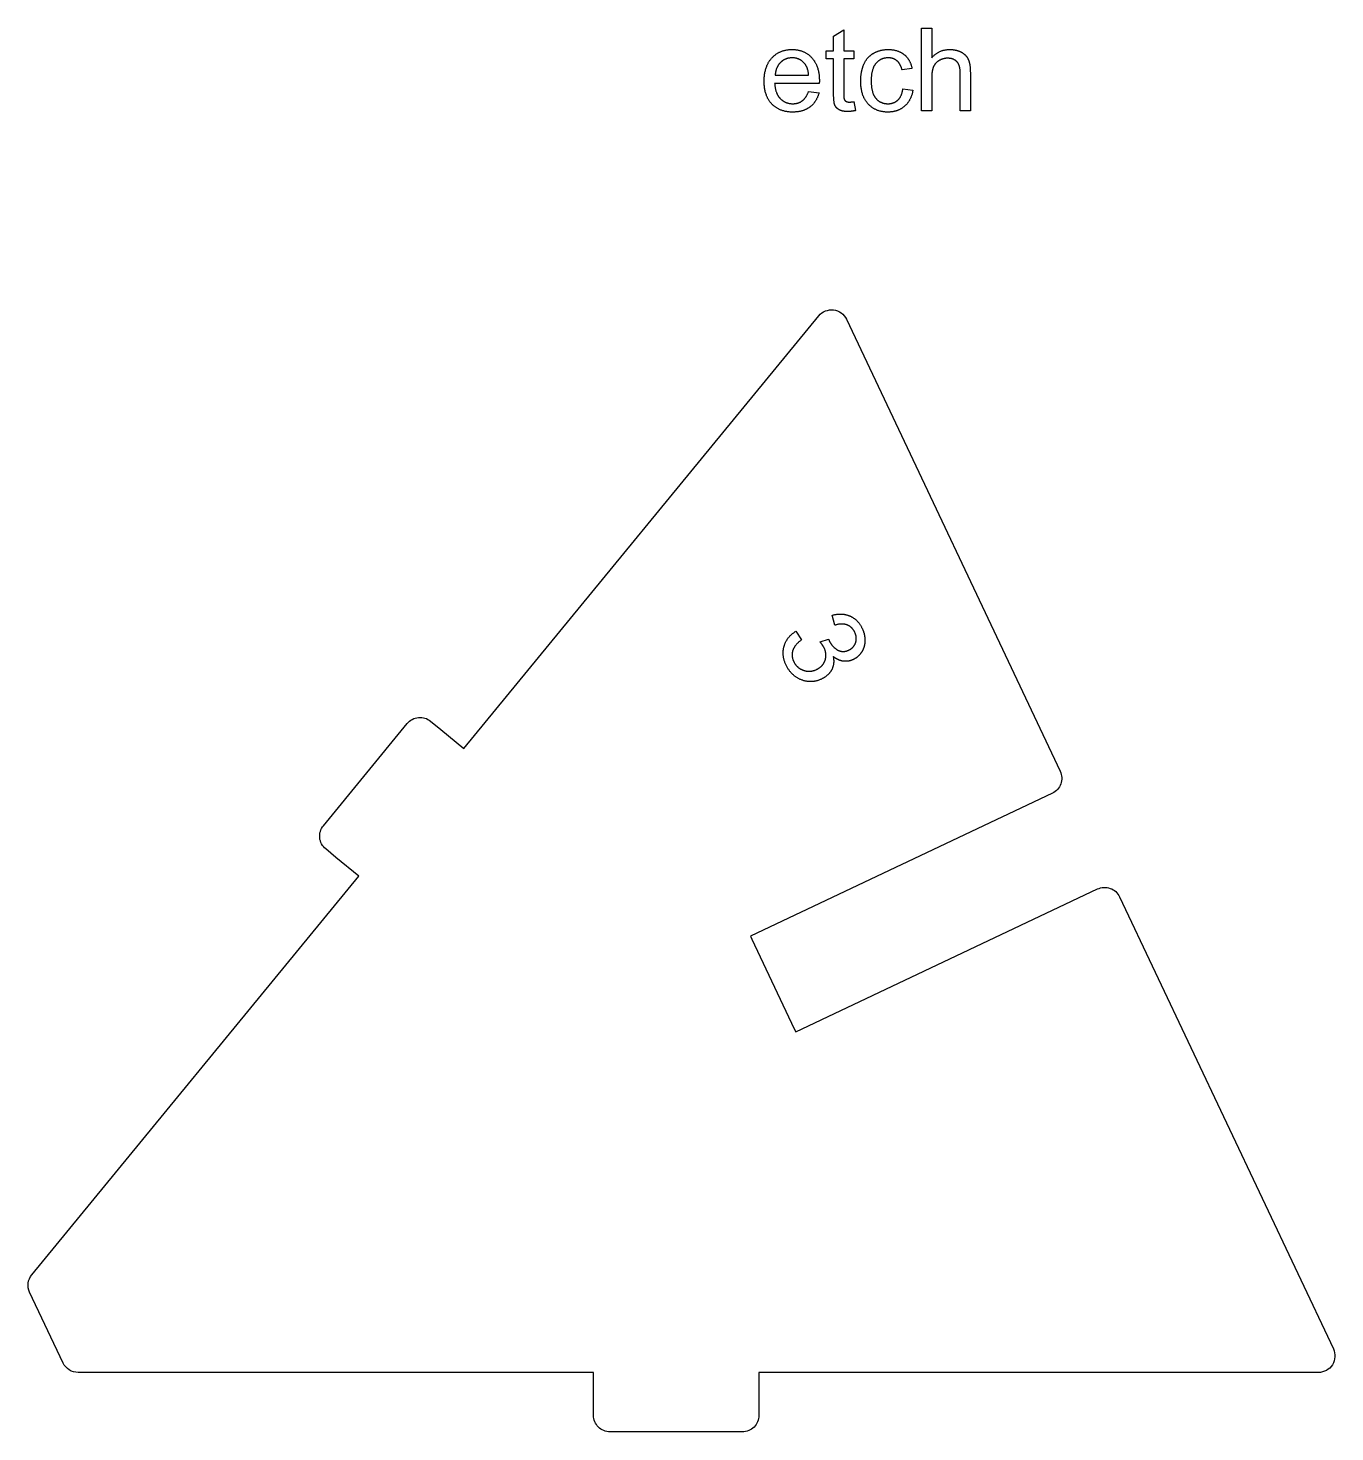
# Model space of a CAD drawing. Header units: millimetres. Extents: x -44.2 to 34.8, y -3.6 to 81.3.
import ezdxf

# ---------------------------------------------------------------- set-up
doc = ezdxf.new("R2010")
doc.units = ezdxf.units.MM

msp = doc.modelspace()

# ---------------------------------------------------------------- linework, layer by layer
at = {"layer": 'OUTER_PROFILES'}
msp.add_lwpolyline([(-41.187, 0, -0.290001), (-42.091, 0.572), (-44.115, 4.852, -0.290001), (-43.984, 5.913), (-24.198, 30.02), (-25.586, 31.16), (-26.205, 31.668, -0.414214), (-26.343, 33.075), (-21.268, 39.259, -0.414214), (-19.86, 39.397), (-19.242, 38.89), (-17.854, 37.75), (3.621, 63.914, -0.550387), (5.298, 63.707), (18.229, 36.364, -0.414214), (17.753, 35.033), (-0.509, 26.396), (-0.423, 26.215), (2.142, 20.791), (2.228, 20.611), (20.489, 29.247, -0.414214), (21.82, 28.771), (34.752, 1.428, -0.550387), (33.848, 0), (0, 0), (0, -1.796), (0, -2.596, -0.414214), (-1, -3.596), (-9, -3.596, -0.414214), (-10, -2.596), (-10, -1.796), (-10, 0)], format="xyb", close=True, dxfattribs=at)
at = {"layer": 'TEXT'}
for p, q in [((4.521, 80.84), (5.132, 81.208)), ((4.521, 79.943), (4.521, 80.84)), ((5.132, 81.208), (5.132, 79.943)), ((9.842, 76.321), (9.842, 81.321)), ((9.842, 81.321), (10.456, 81.321)), ((10.456, 81.321), (10.456, 79.527)), ((4.071, 79.465), (4.071, 79.943)), ((4.071, 79.943), (4.521, 79.943)), ((5.132, 79.943), (5.749, 79.943)), ((5.749, 79.943), (5.749, 79.465)), ((4.521, 79.465), (4.071, 79.465)), ((4.521, 77.382), (4.521, 79.465)), ((5.749, 79.465), (5.132, 79.465)), ((5.132, 79.465), (5.132, 77.347)), ((0.988, 78.48), (3.01, 78.48)), ((9.259, 78.879), (8.662, 78.787)), ((10.456, 78.302), (10.456, 76.321)), ((12.178, 76.321), (12.178, 78.616)), ((12.792, 78.616), (12.792, 76.321)), ((3.655, 77.975), (0.954, 77.975)), ((3.004, 77.487), (3.638, 77.409)), ((8.713, 77.648), (9.317, 77.569)), ((5.749, 76.87), (5.838, 76.328)), ((10.456, 76.321), (9.842, 76.321)), ((12.792, 76.321), (12.178, 76.321)), ((4.602, 45.204), (4.438, 45.806)), ((2.238, 44.833), (2.574, 44.313)), ((3.702, 44.186), (4.218, 44.355))]:
    msp.add_line(p, q, dxfattribs=at)
for points in [[(0.79, 79.52), (1.261, 80.025), (2.011, 80.025)], [(2.011, 80.025), (2.737, 80.025), (3.198, 79.53)], [(6.948, 79.805), (7.345, 80.025), (7.813, 80.025)], [(7.813, 80.025), (8.403, 80.025), (8.778, 79.726)], [(10.456, 79.527), (10.886, 80.025), (11.54, 80.025)], [(11.54, 80.025), (11.943, 80.025), (12.24, 79.866)], [(12.24, 79.866), (12.536, 79.708), (12.664, 79.428)], [(0.319, 78.101), (0.319, 79.015), (0.79, 79.52)], [(1.307, 79.237), (1.019, 78.954), (0.988, 78.48)], [(2.018, 79.52), (1.595, 79.52), (1.307, 79.237)], [(2.778, 79.165), (2.485, 79.52), (2.018, 79.52)], [(3.01, 78.48), (2.969, 78.937), (2.778, 79.165)], [(3.198, 79.53), (3.658, 79.036), (3.658, 78.139)], [(6.162, 78.118), (6.162, 78.705), (6.356, 79.145)], [(6.356, 79.145), (6.551, 79.585), (6.948, 79.805)], [(7.083, 79.187), (6.793, 78.855), (6.793, 78.135)], [(7.836, 79.52), (7.373, 79.52), (7.083, 79.187)], [(8.36, 79.336), (8.143, 79.52), (7.836, 79.52)], [(8.662, 78.787), (8.577, 79.152), (8.36, 79.336)], [(8.778, 79.726), (9.153, 79.428), (9.259, 78.879)], [(10.901, 79.355), (10.66, 79.213), (10.558, 78.971)], [(11.414, 79.496), (11.141, 79.496), (10.901, 79.355)], [(11.979, 79.286), (11.779, 79.496), (11.414, 79.496)], [(12.178, 78.616), (12.178, 79.077), (11.979, 79.286)], [(12.664, 79.428), (12.792, 79.148), (12.792, 78.616)], [(3.658, 78.139), (3.658, 78.084), (3.655, 77.975)], [(6.793, 78.135), (6.793, 77.405), (7.072, 77.075)], [(10.558, 78.971), (10.456, 78.729), (10.456, 78.302)], [(0.785, 76.728), (0.319, 77.218), (0.319, 78.101)], [(0.954, 77.975), (0.988, 77.378), (1.291, 77.061)], [(2.625, 76.921), (2.864, 77.098), (3.004, 77.487)], [(3.638, 77.409), (3.488, 76.853), (3.082, 76.546)], [(4.596, 76.657), (4.521, 76.829), (4.521, 77.382)], [(5.132, 77.347), (5.132, 77.085), (5.164, 77.01)], [(6.614, 76.725), (6.162, 77.211), (6.162, 78.118)], [(8.406, 76.965), (8.648, 77.187), (8.713, 77.648)], [(9.317, 77.569), (9.218, 76.945), (8.81, 76.592)], [(2.045, 76.239), (1.25, 76.239), (0.785, 76.728)], [(1.291, 77.061), (1.595, 76.744), (2.049, 76.744)], [(3.082, 76.546), (2.676, 76.239), (2.045, 76.239)], [(2.049, 76.744), (2.386, 76.744), (2.625, 76.921)], [(4.856, 76.379), (4.671, 76.485), (4.596, 76.657)], [(5.164, 77.01), (5.197, 76.935), (5.27, 76.89)], [(5.27, 76.89), (5.343, 76.846), (5.48, 76.846)], [(5.48, 76.846), (5.582, 76.846), (5.749, 76.87)], [(7.809, 76.239), (7.066, 76.239), (6.614, 76.725)], [(7.072, 77.075), (7.352, 76.744), (7.802, 76.744)], [(7.802, 76.744), (8.164, 76.744), (8.406, 76.965)], [(8.81, 76.592), (8.403, 76.239), (7.809, 76.239)], [(5.374, 76.273), (5.04, 76.273), (4.856, 76.379)], [(5.838, 76.328), (5.579, 76.273), (5.374, 76.273)], [(4.438, 45.806), (5.044, 45.968), (5.521, 45.752)], [(5.343, 45.215), (5.038, 45.335), (4.602, 45.204)], [(5.802, 44.772), (5.649, 45.096), (5.343, 45.215)], [(5.521, 45.752), (5.999, 45.536), (6.252, 45)], [(1.531, 43.95), (1.7, 44.511), (2.238, 44.833)], [(2.574, 44.313), (2.148, 43.994), (2.048, 43.666)], [(3.949, 43.824), (3.875, 43.981), (3.702, 44.186)], [(4.218, 44.355), (4.238, 44.297), (4.254, 44.263)], [(4.254, 44.263), (4.422, 43.908), (4.741, 43.712)], [(5.854, 44.144), (5.957, 44.445), (5.802, 44.772)], [(6.416, 44.244), (6.404, 43.857), (6.208, 43.562)], [(6.252, 45), (6.427, 44.63), (6.416, 44.244)], [(1.644, 42.794), (1.363, 43.389), (1.531, 43.95)], [(2.048, 43.666), (1.949, 43.338), (2.105, 43.008)], [(4.001, 43.071), (4.131, 43.438), (3.949, 43.824)], [(4.493, 43.311), (4.59, 42.867), (4.404, 42.507)], [(5.096, 43.027), (4.781, 43.07), (4.493, 43.311)], [(4.741, 43.712), (5.06, 43.516), (5.446, 43.698)], [(5.446, 43.698), (5.751, 43.842), (5.854, 44.144)], [(6.208, 43.562), (6.012, 43.268), (5.703, 43.122)], [(2.572, 41.897), (1.956, 42.134), (1.644, 42.794)], [(2.105, 43.008), (2.29, 42.617), (2.689, 42.475)], [(2.689, 42.475), (3.088, 42.334), (3.489, 42.523)], [(3.489, 42.523), (3.871, 42.704), (4.001, 43.071)], [(4.404, 42.507), (4.217, 42.147), (3.78, 41.94)], [(5.703, 43.122), (5.41, 42.983), (5.096, 43.027)], [(3.78, 41.94), (3.188, 41.66), (2.572, 41.897)]]:
    msp.add_open_spline(points, degree=2, dxfattribs=at)

doc.saveas('drawing.dxf')
